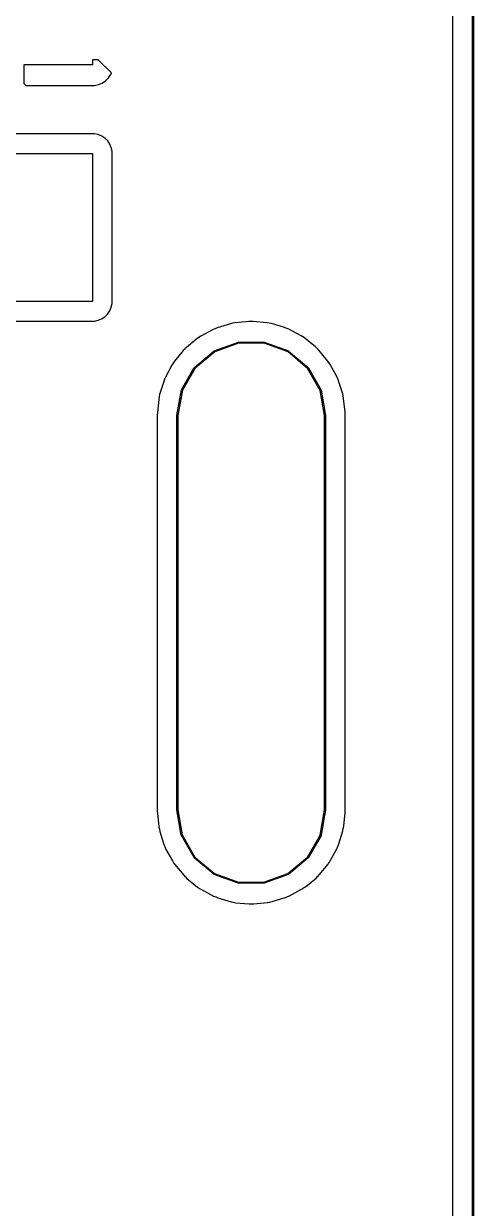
# Model space of a CAD drawing. Extents: x 69.6 to 139.6, y -158 to -61.
# Drawn here: x 123.03 to 127.59, y -119.07 to -107.06 of the extents above; entities that cross this region are included whole.
import ezdxf

# ---------------------------------------------------------------- set-up
doc = ezdxf.new("R2010")
doc.units = 0
doc.header["$MEASUREMENT"] = 0
doc.layers.add('BLACK', color=7, linetype='CONTINUOUS')

msp = doc.modelspace()

# ---------------------------------------------------------------- linework, layer by layer
at = {"layer": 'Black'}
for p, q in [((127.383, -105.032), (127.383, -145.027)), ((127.583, -145.032), (127.583, -105.032)), ((127.593, -105.032), (127.593, -145.032)), ((123.725, -107.475), (123.03, -107.475)), ((123.03, -107.475), (123.03, -107.666)), ((123.725, -107.425), (123.725, -107.475)), ((123.785, -107.425), (123.725, -107.425)), ((123.918, -107.558), (123.785, -107.425)), ((123.825, -107.661), (123.86, -107.638)), ((123.86, -107.638), (123.889, -107.608)), ((123.889, -107.608), (123.911, -107.574)), ((123.911, -107.574), (123.918, -107.558)), ((123.03, -107.666), (123.049, -107.685)), ((123.049, -107.685), (123.696, -107.685)), ((123.696, -107.685), (123.747, -107.685)), ((123.747, -107.685), (123.787, -107.677)), ((123.787, -107.677), (123.825, -107.661)), ((123.697, -108.175), (122.9, -108.175)), ((123.746, -108.175), (123.697, -108.175)), ((123.784, -108.183), (123.746, -108.175)), ((123.821, -108.198), (123.784, -108.183)), ((123.853, -108.22), (123.821, -108.198)), ((123.881, -108.248), (123.853, -108.22)), ((123.902, -108.281), (123.881, -108.248)), ((123.917, -108.317), (123.902, -108.281)), ((123.918, -108.32), (123.917, -108.317)), ((123.925, -108.355), (123.918, -108.32)), ((123.925, -109.847), (123.925, -108.355)), ((122.125, -108.375), (123.725, -108.375)), ((123.725, -108.375), (123.725, -109.875)), ((123.725, -109.875), (122.4, -109.875)), ((123.917, -109.934), (123.925, -109.896)), ((123.925, -109.896), (123.925, -109.847)), ((123.819, -110.052), (123.852, -110.031)), ((123.852, -110.031), (123.88, -110.003)), ((123.88, -110.003), (123.902, -109.971)), ((123.902, -109.971), (123.917, -109.934)), ((122.7, -110.075), (123.745, -110.075)), ((123.745, -110.075), (123.783, -110.067)), ((123.783, -110.067), (123.819, -110.052)), ((124.95, -110.16), (124.827, -110.227)), ((124.971, -110.152), (124.95, -110.16)), ((124.972, -110.152), (124.971, -110.152)), ((124.993, -110.143), (124.972, -110.152)), ((124.972, -110.152), (124.972, -110.152)), ((125.127, -110.102), (124.993, -110.143)), ((125.149, -110.097), (125.127, -110.102)), ((125.15, -110.097), (125.149, -110.097)), ((125.149, -110.097), (125.149, -110.097)), ((125.173, -110.093), (125.15, -110.097)), ((125.312, -110.078), (125.173, -110.093)), ((125.334, -110.078), (125.312, -110.078)), ((125.335, -110.078), (125.334, -110.078)), ((125.358, -110.078), (125.335, -110.078)), ((125.335, -110.078), (125.335, -110.078)), ((125.497, -110.091), (125.358, -110.078)), ((125.519, -110.096), (125.497, -110.091)), ((125.52, -110.096), (125.519, -110.096)), ((125.521, -110.096), (125.52, -110.096)), ((125.543, -110.1), (125.521, -110.096)), ((125.677, -110.14), (125.543, -110.1)), ((125.698, -110.149), (125.677, -110.14)), ((125.699, -110.149), (125.698, -110.149)), ((125.698, -110.149), (125.698, -110.149)), ((125.72, -110.158), (125.699, -110.149)), ((125.844, -110.223), (125.72, -110.158)), ((124.788, -110.252), (124.68, -110.341)), ((124.807, -110.24), (124.788, -110.252)), ((124.808, -110.24), (124.807, -110.24)), ((124.827, -110.227), (124.808, -110.239)), ((124.808, -110.239), (124.808, -110.24)), ((125.862, -110.235), (125.844, -110.223)), ((125.863, -110.236), (125.862, -110.235)), ((125.864, -110.236), (125.863, -110.236)), ((125.883, -110.249), (125.864, -110.236)), ((125.991, -110.337), (125.883, -110.249)), ((124.647, -110.374), (124.559, -110.482)), ((124.663, -110.358), (124.647, -110.374)), ((124.664, -110.358), (124.663, -110.358)), ((124.68, -110.341), (124.664, -110.357)), ((124.664, -110.357), (124.664, -110.358)), ((124.761, -110.545), (124.961, -110.378)), ((124.967, -110.386), (124.768, -110.552)), ((124.961, -110.378), (124.963, -110.377)), ((124.963, -110.377), (125.208, -110.288)), ((125.21, -110.298), (124.967, -110.386)), ((125.208, -110.288), (125.209, -110.288)), ((125.209, -110.288), (125.47, -110.289)), ((125.469, -110.299), (125.21, -110.298)), ((125.712, -110.388), (125.469, -110.299)), ((125.47, -110.289), (125.47, -110.289)), ((125.47, -110.289), (125.471, -110.289)), ((125.471, -110.289), (125.716, -110.378)), ((125.91, -110.554), (125.712, -110.388)), ((125.716, -110.378), (125.717, -110.379)), ((125.717, -110.379), (125.718, -110.379)), ((125.718, -110.379), (125.917, -110.547)), ((126.007, -110.352), (125.991, -110.337)), ((126.008, -110.353), (126.007, -110.352)), ((126.024, -110.369), (126.008, -110.353)), ((126.008, -110.353), (126.008, -110.353)), ((126.114, -110.477), (126.024, -110.369)), ((124.533, -110.521), (124.467, -110.644)), ((124.545, -110.502), (124.533, -110.521)), ((124.546, -110.502), (124.545, -110.502)), ((124.559, -110.482), (124.546, -110.501)), ((124.546, -110.501), (124.546, -110.502)), ((126.126, -110.495), (126.114, -110.477)), ((126.127, -110.496), (126.126, -110.495)), ((126.14, -110.515), (126.127, -110.496)), ((126.127, -110.496), (126.127, -110.496)), ((126.207, -110.638), (126.14, -110.515)), ((124.467, -110.644), (124.458, -110.665)), ((124.63, -110.772), (124.76, -110.546)), ((124.768, -110.552), (124.639, -110.776)), ((124.76, -110.546), (124.761, -110.546)), ((124.761, -110.546), (124.761, -110.545)), ((126.039, -110.778), (125.91, -110.554)), ((125.917, -110.547), (125.918, -110.548)), ((125.918, -110.548), (126.048, -110.774)), ((126.216, -110.659), (126.207, -110.638)), ((124.449, -110.687), (124.408, -110.821)), ((124.458, -110.667), (124.449, -110.687)), ((124.458, -110.665), (124.458, -110.666)), ((124.458, -110.666), (124.458, -110.667)), ((126.216, -110.66), (126.216, -110.659)), ((126.216, -110.659), (126.216, -110.659)), ((126.225, -110.681), (126.216, -110.66)), ((126.267, -110.814), (126.225, -110.681)), ((124.399, -110.866), (124.385, -111.005)), ((124.403, -110.844), (124.399, -110.866)), ((124.404, -110.843), (124.403, -110.844)), ((124.403, -110.844), (124.403, -110.844)), ((124.408, -110.821), (124.404, -110.843)), ((124.583, -111.03), (124.629, -110.773)), ((124.639, -110.776), (124.593, -111.032)), ((124.629, -110.773), (124.63, -110.772)), ((124.629, -110.773), (124.629, -110.773)), ((126.083, -111.032), (126.039, -110.778)), ((126.048, -110.774), (126.048, -110.774)), ((126.048, -110.774), (126.048, -110.775)), ((126.048, -110.775), (126.048, -110.776)), ((126.048, -110.776), (126.048, -110.776)), ((126.048, -110.776), (126.093, -111.031)), ((126.271, -110.836), (126.267, -110.814)), ((126.272, -110.837), (126.271, -110.836)), ((126.276, -110.86), (126.272, -110.837)), ((126.272, -110.837), (126.272, -110.837)), ((126.292, -110.999), (126.276, -110.86)), ((124.385, -111.005), (124.385, -111.015)), ((126.292, -111.007), (126.292, -110.999)), ((124.384, -111.026), (124.383, -111.034)), ((124.383, -111.034), (124.383, -115.032)), ((124.385, -111.015), (124.384, -111.02)), ((124.384, -111.02), (124.384, -111.026)), ((124.583, -111.032), (124.583, -111.03)), ((124.583, -115.032), (124.583, -111.032)), ((124.583, -111.032), (124.583, -111.032)), ((124.583, -111.032), (124.583, -111.032)), ((124.593, -111.032), (124.593, -111.032)), ((124.593, -111.032), (124.593, -111.032)), ((124.593, -111.032), (124.593, -115.032)), ((126.083, -115.032), (126.083, -111.032)), ((126.093, -111.031), (126.093, -111.032)), ((126.093, -111.032), (126.093, -111.032)), ((126.093, -111.032), (126.093, -115.032)), ((126.293, -111.012), (126.292, -111.007)), ((126.292, -111.018), (126.293, -111.012)), ((126.293, -111.026), (126.292, -111.018)), ((126.293, -111.03), (126.293, -111.026)), ((126.293, -111.032), (126.293, -111.03)), ((126.293, -115.03), (126.293, -111.032)), ((126.293, -111.032), (126.293, -111.032)), ((126.293, -111.032), (126.293, -111.032)), ((126.293, -111.032), (126.293, -111.032)), ((124.383, -115.032), (124.383, -115.032)), ((124.383, -115.032), (124.383, -115.032)), ((124.383, -115.032), (124.383, -115.034)), ((124.383, -115.034), (124.383, -115.038)), ((124.383, -115.038), (124.384, -115.046)), ((124.384, -115.046), (124.384, -115.052)), ((124.384, -115.052), (124.385, -115.057)), ((124.385, -115.057), (124.385, -115.065)), ((124.385, -115.065), (124.4, -115.204)), ((124.583, -115.033), (124.583, -115.032)), ((124.583, -115.032), (124.583, -115.032)), ((124.628, -115.288), (124.583, -115.033)), ((124.593, -115.032), (124.638, -115.286)), ((126.038, -115.288), (126.083, -115.032)), ((126.083, -115.089), (126.047, -115.291)), ((126.083, -115.032), (126.083, -115.032)), ((126.083, -115.032), (126.083, -115.032)), ((126.093, -115.034), (126.083, -115.089)), ((126.093, -115.032), (126.093, -115.032)), ((126.093, -115.032), (126.093, -115.032)), ((126.093, -115.032), (126.093, -115.034)), ((126.278, -115.198), (126.292, -115.059)), ((126.292, -115.038), (126.293, -115.03)), ((126.293, -115.044), (126.292, -115.038)), ((126.292, -115.049), (126.293, -115.044)), ((126.292, -115.059), (126.292, -115.049)), ((124.4, -115.204), (124.405, -115.227)), ((126.273, -115.22), (126.278, -115.198)), ((124.405, -115.227), (124.405, -115.227)), ((124.405, -115.227), (124.405, -115.228)), ((124.405, -115.228), (124.409, -115.25)), ((124.409, -115.25), (124.451, -115.383)), ((124.629, -115.289), (124.628, -115.288)), ((124.629, -115.29), (124.629, -115.289)), ((124.759, -115.516), (124.629, -115.29)), ((124.629, -115.29), (124.629, -115.29)), ((124.629, -115.29), (124.629, -115.29)), ((124.638, -115.286), (124.767, -115.51)), ((125.908, -115.512), (126.038, -115.288)), ((126.047, -115.292), (125.916, -115.518)), ((126.047, -115.291), (126.047, -115.291)), ((126.047, -115.291), (126.047, -115.291)), ((126.047, -115.291), (126.047, -115.292)), ((126.228, -115.377), (126.268, -115.243)), ((126.268, -115.243), (126.273, -115.221)), ((126.273, -115.221), (126.273, -115.22)), ((126.273, -115.22), (126.273, -115.22)), ((124.451, -115.383), (124.46, -115.404)), ((124.46, -115.404), (124.46, -115.405)), ((124.46, -115.405), (124.461, -115.405)), ((124.461, -115.405), (124.469, -115.426)), ((124.469, -115.426), (124.537, -115.549)), ((126.144, -115.543), (126.21, -115.42)), ((126.21, -115.42), (126.218, -115.399)), ((126.218, -115.399), (126.219, -115.398)), ((126.219, -115.398), (126.228, -115.377)), ((126.219, -115.398), (126.219, -115.398)), ((124.537, -115.549), (124.549, -115.568)), ((124.549, -115.568), (124.55, -115.568)), ((124.55, -115.568), (124.55, -115.569)), ((124.55, -115.569), (124.562, -115.587)), ((124.76, -115.517), (124.759, -115.516)), ((124.759, -115.516), (124.759, -115.516)), ((124.959, -115.685), (124.76, -115.517)), ((124.76, -115.517), (124.76, -115.517)), ((124.767, -115.51), (124.965, -115.676)), ((125.71, -115.678), (125.908, -115.512)), ((125.915, -115.519), (125.715, -115.686)), ((125.916, -115.518), (125.915, -115.519)), ((126.118, -115.582), (126.13, -115.563)), ((126.13, -115.563), (126.131, -115.562)), ((126.131, -115.562), (126.144, -115.543)), ((126.131, -115.562), (126.131, -115.562)), ((124.562, -115.587), (124.652, -115.695)), ((124.96, -115.686), (124.959, -115.685)), ((125.205, -115.775), (124.96, -115.686)), ((124.965, -115.676), (125.208, -115.765)), ((125.466, -115.766), (125.71, -115.678)), ((125.714, -115.687), (125.469, -115.776)), ((125.715, -115.686), (125.714, -115.687)), ((125.715, -115.686), (125.715, -115.686)), ((126.013, -115.706), (126.029, -115.69)), ((126.029, -115.69), (126.118, -115.582)), ((124.652, -115.695), (124.668, -115.711)), ((124.668, -115.711), (124.669, -115.711)), ((124.669, -115.711), (124.669, -115.712)), ((124.669, -115.712), (124.685, -115.728)), ((124.685, -115.728), (124.794, -115.815)), ((125.207, -115.775), (125.205, -115.775)), ((125.205, -115.775), (125.205, -115.775)), ((125.205, -115.775), (125.205, -115.775)), ((125.467, -115.776), (125.207, -115.775)), ((125.208, -115.765), (125.466, -115.766)), ((125.469, -115.776), (125.467, -115.776)), ((125.469, -115.776), (125.469, -115.776)), ((125.87, -115.824), (125.888, -115.812)), ((125.888, -115.812), (125.996, -115.723)), ((125.996, -115.723), (126.012, -115.707)), ((126.012, -115.707), (126.013, -115.706)), ((126.013, -115.706), (126.013, -115.706)), ((124.794, -115.815), (124.813, -115.828)), ((124.813, -115.828), (124.813, -115.828)), ((124.813, -115.828), (124.814, -115.829)), ((124.814, -115.829), (124.833, -115.841)), ((124.833, -115.841), (124.956, -115.906)), ((124.956, -115.906), (124.978, -115.915)), ((124.978, -115.915), (124.978, -115.915)), ((124.978, -115.915), (124.979, -115.915)), ((124.979, -115.915), (124.999, -115.924)), ((124.999, -115.924), (125.134, -115.964)), ((125.55, -115.962), (125.683, -115.921)), ((125.683, -115.921), (125.704, -115.913)), ((125.704, -115.913), (125.705, -115.912)), ((125.705, -115.912), (125.706, -115.912)), ((125.706, -115.912), (125.726, -115.904)), ((125.726, -115.904), (125.849, -115.837)), ((125.849, -115.837), (125.868, -115.825)), ((125.868, -115.825), (125.869, -115.824)), ((125.869, -115.824), (125.87, -115.824)), ((125.134, -115.964), (125.156, -115.968)), ((125.156, -115.968), (125.157, -115.968)), ((125.157, -115.968), (125.157, -115.968)), ((125.157, -115.968), (125.179, -115.973)), ((125.179, -115.973), (125.318, -115.986)), ((125.318, -115.986), (125.341, -115.986)), ((125.341, -115.986), (125.342, -115.986)), ((125.342, -115.986), (125.343, -115.986)), ((125.343, -115.986), (125.365, -115.986)), ((125.365, -115.986), (125.504, -115.971)), ((125.504, -115.971), (125.526, -115.967)), ((125.526, -115.967), (125.527, -115.967)), ((125.527, -115.967), (125.528, -115.967)), ((125.528, -115.967), (125.55, -115.962))]:
    msp.add_line(p, q, dxfattribs=at)

doc.saveas('drawing.dxf')
